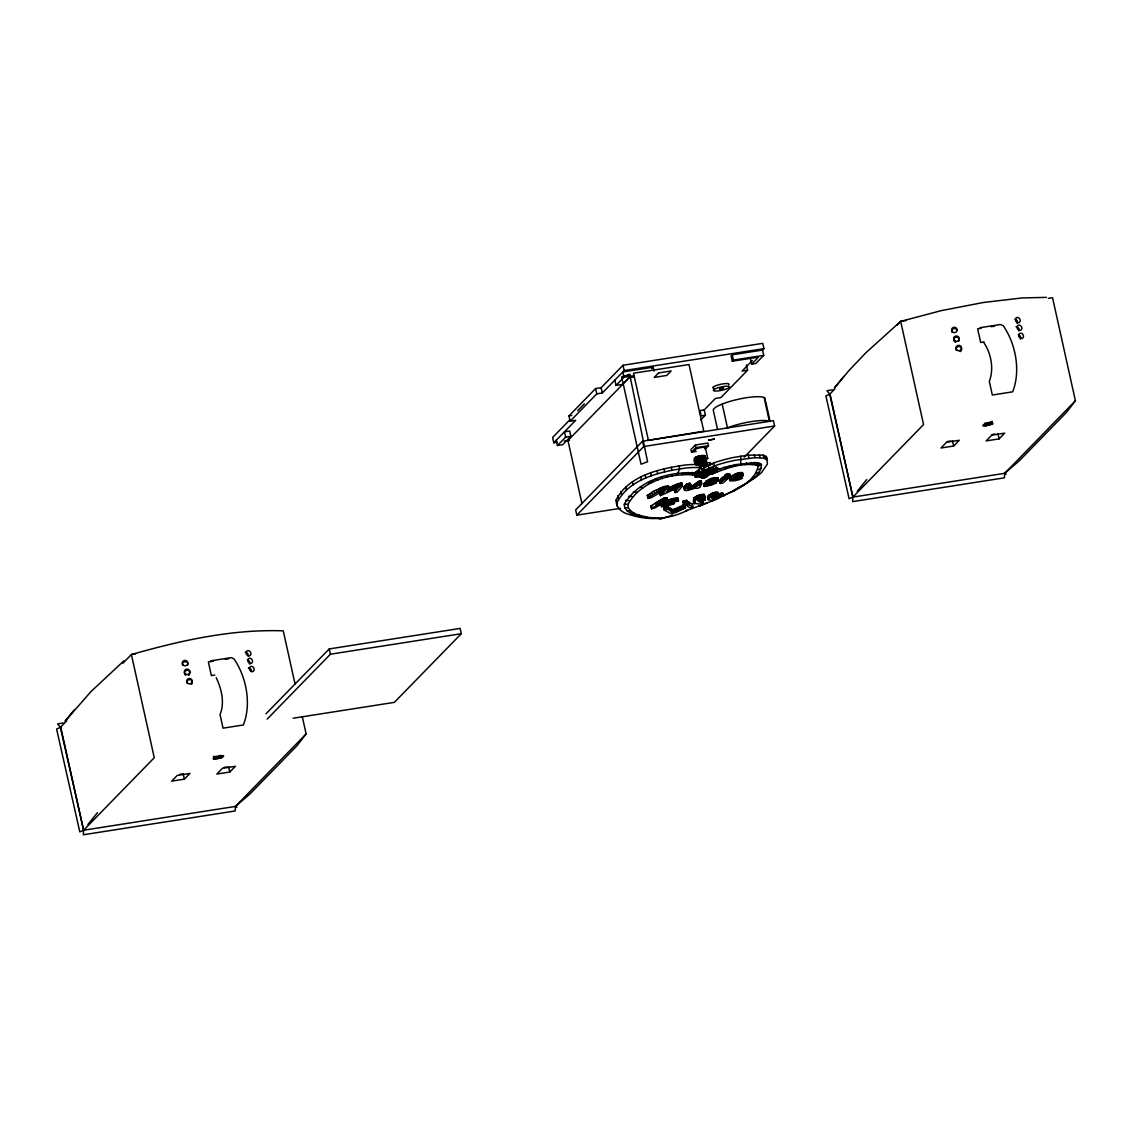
<?xml version="1.0" encoding="UTF-8"?>
<svg xmlns="http://www.w3.org/2000/svg" width="1132" height="1132" viewBox="0 0 1132 1132"><rect width="100%" height="100%" fill="white"/><g stroke="black" fill="none" stroke-linecap="round" stroke-linejoin="round"><path stroke-width="1.5" d="M704.146 504.136L685.709 510.914L687.393 510.32C669.069 519.588 648.919 521.031 629.42 514.565C622.317 512.966 615.567 507.716 616.232 499.806C628.699 475.313 660.041 468.662 685.129 465.026A34.88 7.075 -12.5 0 1 700.227 465.04L702.76 465.931C707.076 470.827 705.335 484.397 699.038 474.888C701.882 478.595 708.009 478.426 709.156 473.303L710.372 472.836L706.665 475.695M683.502 504.15L687.492 503.315L683.502 504.15L683.148 501.179L686.558 500.924M702.76 465.931L703.821 467.233L713.754 462.917A34.88 7.075 -12.5 0 1 734.314 457.314L748.224 455.135L763.308 455.149L766.916 457.342L767.369 464.063L761.525 472.582L755.95 477.251L734.824 490.439L711.278 501.207C727.352 492.208 753.374 486.548 758.143 466.327L757.365 465.365C739.762 461.686 722.796 470.247 706.637 475.808M747.233 482.133C753.983 479.062 761.496 472.723 761.454 464.686L760.591 463.625L755.412 462.535L735.319 464.644L723.956 467.459L698.515 476.445L700.128 476.94L694.864 476.784L699.222 475.723L699.038 474.888M302.301 716.726L306.107 733.918L235.442 806.423L235.187 810.965L83.329 834.765L83.598 830.223L60.718 727.027M1048.402 298.339L1052.548 297.688L1075.4 400.77L1004.735 473.289L1004.466 477.817L852.622 501.618L852.891 497.09L830.011 393.894M708.448 474.846L709.156 473.303C711.703 472.582 707.995 474.733 706.609 473.728L714.419 465.903A34.88 7.075 -12.5 0 1 734.979 460.314L754.959 457.682L763.973 458.135L767.581 460.328M686.799 501.957L688.199 501.731L692.36 504.334M693.081 506.867C676.596 498.193 694.765 514.65 692.501 504.136M665.234 501.335L672.578 498.703L677.941 498.066L678.266 500.995L669.083 503.259L674.417 503.372L673.582 504.065L661.484 506.598L670.922 504.334L665.984 504.193L665.248 501.221L666.465 504.292M665.828 503.981L673.158 501.349L678.521 500.712M720.023 483.505C722.018 479.19 733.112 475.228 722.626 483.166C715.721 484.284 722.018 475.454 726.348 476.048M700.199 472.907L695.741 472.836L701.189 474.874L702.307 473.657L704.571 477.704L708.59 474.619M707.302 476.289L707.741 475.157L704.132 476.204M740.724 465.28L740.767 456.154M694.241 500.358C689.133 505.282 710.387 504.433 700 502.042C703.014 502.438 707.557 497.627 703.099 497.953M650.858 505.976L663.451 498.349L666.762 497.726L667.371 500.641L654.961 507.9L651.65 508.707L650.858 505.976L652.584 505.863M651.438 508.622L664.031 500.995L667.342 500.372M187.742 665.206C189.44 660.734 181.233 660.409 182.535 664.979M710.372 472.836L709.141 473.883L717.15 471.676L714.419 470.855L708.406 472.879C707.811 476.572 703.496 479.232 700.142 477.081C700.864 474.874 711.547 473.997 706.156 476.43M617.336 506.4L616.898 502.806C629.364 478.312 660.706 471.648 685.794 468.025A34.88 7.075 -12.5 0 1 700.892 468.025L704.486 470.219L714.419 465.903L720.999 470.162M652.159 518.385L655.23 518.187C644.816 516.617 631.217 517.692 624.694 507.688L624.27 504.249C639.339 478.327 675.394 469.058 703.892 474.152L700.227 465.04M646.712 517.027C640.132 515.47 631.996 514.197 628.359 507.73L627.949 504.363C641.122 480.675 673.399 471.337 699.222 475.723M718.438 494.599C731.413 489.689 714.759 503.584 709.297 499.721C703.708 497.443 714.759 489.717 718.339 492.915M708.575 499.226L709.92 497.373L714.745 495.434L719.018 495.321L712.339 498.858L723.334 495.731M668.404 486.647L664.413 486.548L654.126 491.019L647.447 495.42L648.013 498.377L651.211 497.74L663.989 490.269L665.772 490.029L660.465 495.689L678.988 487.199L674.714 492.349L677.12 492.194L682.355 486.321L681.889 483.109L677.884 483.831L668.05 488.317M682.525 485.953L677.134 486.986L666.663 491.967L669.196 488.982L668.602 486.335M729.249 477.959C731.909 475.567 742.988 468.606 743.158 475.511C739.776 476.841 735.432 476.813 732.942 479.911C756.855 473.077 728.032 486.123 729.376 478.228M729.843 480.605L735.503 476.982L743.314 475.298M716.457 482.897L711.321 485.161L704.245 486.392L704.076 483.491L706.142 483.01L706.736 485.656L713.174 483.788L706.665 484.015L707.783 483.067L718.424 480.35L709.821 483.166L716.457 482.897L715.735 480.095M725.81 477.775C721.919 471.945 734.597 473.671 728.881 477.294C723.348 479.19 727.522 475.751 730.239 476.558M683.94 487.185C685.115 484.637 691.666 480.562 690.902 486.321C682.893 492.406 697.411 487.538 698.939 483.987C704.231 481.341 699.59 489.25 696.746 488.317C694.892 486.633 682.78 494.613 684.294 487.623M684.52 489.831L687.789 486.604L691.029 486.137M696.138 465.068C689.6 456.465 699.93 454.852 705.293 455.871M765.274 399.851L764.808 397.728L762.147 396.95A26.843 5.448 -12.5 0 0 726.235 402.582L720.829 404.619A26.843 5.448 -12.5 0 0 713.273 410.18L717.419 428.887M660.465 495.689L659.815 492.915L661.994 490.736L662.574 493.382M703.623 503.471L703.029 500.599L698.699 501.518L697.722 500.174C711.335 496.071 701.967 490.708 693.675 498.405C692.345 501.377 698.189 502.608 693.916 503.528M706.665 484.015C703.368 479.572 720.476 473.841 717.9 480.958M685.016 504.971L685.185 508.155L675.521 512.612L670.922 513.588L664.442 510.235L663.72 507.433L667.555 506.598L672.875 509.725L685.157 505.042L684.124 505.763M664.314 510.079L668.135 509.244L673.455 512.372L685.751 507.688M676.894 475.298L679.695 468.818L679.03 465.832M669.196 488.982C661.711 488.684 653.546 493.877 648.013 498.377M701.005 481.638C698.373 479.275 693.336 487.312 688.879 486.689L689.473 489.335M710.797 470.587L716.641 467.516L706.609 473.728L718.565 468.931L709.014 472.044M722.754 493.085L721.537 494.019M694.27 501.052L699.067 498.122L705.109 497.316M306.107 733.918L297.164 745.563L250.03 793.914L235.442 806.423L83.598 830.223L79.806 831.907L56.6 729.05L60.392 727.367L66.788 720.801M1075.4 400.77L1066.457 412.416L1019.324 460.766L1004.735 473.289L852.891 497.09L849.099 498.759L825.893 395.903L829.685 394.219L834.864 388.899M706.071 477.138L708.66 474.209L705.109 473.049L708.901 468.068L708.236 465.068M745.054 464.728L746.455 462.889M74.556 709.509L65.048 721.24L90.97 691.581L123.954 660.805M87.928 824.436L97.437 812.705M843.849 376.376L834.341 388.092L849.042 370.447L866.291 352.363L900.676 321.389L941.3 310.621L983.439 302.485L1022.04 297.957L1046.463 297.362M857.207 491.288L866.73 479.572M681.846 474.633L683.374 472.78M681.436 484.043L681.889 483.109M674.842 492.448L674.12 489.703L676.299 487.312M122.893 663.253L131.397 654.537C180.653 640.542 231.749 629.01 283.255 630.835L295.07 684.096M184.36 779.156L189.964 773.411L177.285 775.406L171.682 781.151L184.36 779.156L183.2 773.863L179.719 774.415M265.963 713.839L329.256 648.919L460.116 628.416L461.29 633.708L394.361 702.364L293.146 718.226M267.138 719.131L330.431 654.211L461.29 633.708M569.637 420.014L552.614 437.476L553.789 442.768L575.664 420.326L570.146 421.189L568.971 415.897L595.616 388.559L601.134 387.696L623.01 365.254L762.77 343.35L763.944 348.642L762.572 350.057L732.206 354.811L731.102 355.873L732.291 361.221L758.468 357.118L751.634 364.122L750.459 358.83M577.603 410.789L584.423 403.784M570.146 421.189L596.79 393.851L602.309 392.988L624.185 370.546L763.944 348.642M229.796 772.024L235.385 766.293L222.438 768.317L216.849 774.062L229.796 772.024L228.622 766.732M556.279 440.235L557.453 445.527L565.646 437.122L570.853 436.301L569.679 431.009L564.472 431.83L565.646 437.122M614.888 380.083L616.063 385.375L623.987 377.253L634.118 375.668M570.853 436.301L562.661 444.706L557.453 445.527M629.873 376.956L567.953 440.475L581.975 503.74M651.806 368.593L653.178 367.192L654.055 371.169M744.191 457.215L774.613 426L773.439 420.708L642.58 441.225L575.65 509.881L576.811 515.173L620.435 508.339M647.815 440.405L703.793 431.207L689.006 364.518L633.524 373.22L648.311 439.895M576.811 515.173L643.754 446.517L774.613 426M732.291 361.221L733.38 360.103L763.746 355.349L762.572 350.057M704.203 409.925L705.378 415.218L701.189 415.868L700.015 410.576L704.203 409.925L715.424 398.422L720.942 397.558L747.587 370.221L746.413 364.928M752.356 360.528L742.068 371.084L747.587 370.221M700.736 419.986L705.378 415.218M763.746 355.349L755.822 363.471L751.634 364.122M705.179 449.064L708.462 445.711L707.882 443.065L695.317 445.032L690.945 449.517L691.525 452.163L696.237 451.427M691.525 452.163L695.897 447.678L708.462 445.711M699.222 476.487L703.453 477.577L704.26 476.756L704.444 477.605C714.872 472.667 691.369 479.416 705.844 476.997M897.039 325.125L900.676 321.389L906.208 320.526M953.653 446.022L959.257 440.263L946.564 442.258L940.975 448.003L953.653 446.022L952.479 440.73M999.089 438.891L1004.678 433.146L991.731 435.183L986.142 440.914L999.089 438.891L997.915 433.598M704.245 486.392L706.736 485.656M749.299 464.417L751.323 462.535M707.995 496.58L707.415 497.104L708.193 497.189M692.501 474.633L700.892 468.025L705.293 473.883L714.419 465.903L713.754 462.917M703.029 495.292L704.472 494.5M709.849 469.893L714.419 465.903L705.109 473.049L700.892 468.025L702.293 470.671M689.77 474.308L692.317 472.426L688.412 474.35M752.865 464.417L755.412 462.535M992.665 423.835C988.576 419.151 972.827 430.613 992.665 423.835L992.071 421.189M666.762 497.726L665.63 498.703M685.398 474.365L688.228 472.426L683.572 474.506M709.226 480.52L710.273 480.01M704.274 477.322C701.755 478.794 708.009 475.964 706.807 473.94L699.293 476.077L703.368 477.676L706.481 476.713L702.236 477.746L705.505 477.251L703.213 477.294M700.906 477.421C699.477 475.341 711.717 474.152 706 476.713L707.401 475.808M707.571 475.992L704.981 477.591M755.596 464.743L758.553 462.903M666.04 505.608L665.46 502.962L661.909 503.542L660.89 503.952L661.583 506.74M706 476.713L707.316 475.964M748.677 482.147L733.876 490.156M695.19 476.374L694.27 475.256L697.496 473.516L703.892 474.152L698.175 470.417L700.934 471.86M757.365 465.365L760.591 463.625M669.154 488.84L670.682 488.048M708.406 472.879L708.59 473.714L714.419 470.855L709.623 472.072M758.143 466.327L761.454 464.686M712.226 494.189L713.401 493.693M682.469 506.542L683.176 506.202M680.898 507.292L679.865 507.773M708.759 471.86L717.193 467.912L706.609 473.728L718.565 468.931M677.346 508.961L678.662 508.339M757.945 469.766L761.256 468.238M698.883 496.17L700.17 495.632M719.103 496.934L723.518 494.981M756.049 473.615L759.317 472.171M692.586 486.222L694.227 485.501L694.807 488.147M752.469 477.746L755.652 476.402M707.726 473.671L714.419 470.855L707.542 472.836M735.871 474.86L737.116 474.35M713.542 500.386L699.024 506.089L700.708 505.495M740.413 486.732L743.328 485.586M661.838 488.232L663.409 487.623M674.941 509.966L676.059 509.527M732.093 491.472L734.824 490.439M698.699 501.518L698.104 498.872L701.67 497.613L703 503.782M726.107 428.434L731.513 426.396A26.843 5.448 -12.5 0 1 767.425 420.764L770.085 421.543M221.405 757.817C232.315 751.223 198.213 762.204 221.405 757.817L220.811 755.171M722.343 496.325L724.848 495.392M671.488 515.626L672.847 515.131L660.395 518.909L657.621 518.3M705.151 503.655L707.274 502.891M669.819 500.103L668.503 500.613L669.762 500.698M736.861 479.36L736.281 476.713L738.644 475.949L739.224 478.595M702.264 500.259L704.925 499.934M629.703 374.423L621.666 376.885L641.037 464.205L647.575 461.743L629.703 374.423L627.977 374.706M709.651 471.931L717.745 469.554M727.437 474.902L729.645 473.912L730.055 476.784M711.858 471.223L718.296 469.341M709.34 472.058L716.641 469.992M712.481 479.26L714.632 478.695M670.993 499.75L673.483 499.141M664.159 487.397L665.192 487.383M708.59 473.714L717.15 471.676M733.734 477.364L735.022 477.067L735.602 479.713M709.141 473.883L715.24 472.596M703.085 470.488L704.486 470.219M665.262 503.655L661.569 504.15M706.637 483.562L703.665 483.746M739.847 473.742L740.583 473.629M653.178 367.192L622.812 371.961L623.987 377.253M634.062 376.857L628.911 377.663L622.345 384.385L616.063 385.375M980.114 327.686L1000.447 324.502L1003.249 325.691C1015.828 344.015 1020.88 370.9 1012.673 391.828L992.325 395.026L989.311 381.385C994.137 369.074 991.165 353.269 983.765 342.487M981.048 328.294L977.652 328.832L980.68 342.458L984.062 341.935M991.207 326.709L994.603 326.172M568.971 415.897L571.731 415.458M832.501 389.832L826.983 390.696L829.685 394.219L852.891 497.09L923.556 424.571L900.676 321.389M553.789 442.768L557.284 442.216M564.274 441.126L569.509 440.306M706.439 463.144L709.707 462.62L712.155 464.219M694.864 476.784L698.741 476.176M947.272 441.537L950.753 440.999M992.028 434.518L994.971 434.051M135.529 653.886L131.397 654.537L154.263 757.718L83.598 830.223L60.392 727.367L57.69 723.843L63.208 722.966M210.821 660.833L231.169 657.635L233.956 658.838C246.535 677.162 251.587 704.047 243.38 724.975L223.032 728.159L220.018 714.533C224.971 702.887 221.476 688.709 216.198 677.658M213.453 661.173L208.359 661.965L211.387 675.606L214.783 675.068M225.31 659.319L228.706 658.782M224.207 767.425L227.15 766.972M713.33 473.53L709.34 474.138L712.82 473.968M703.821 467.233L705.123 467.063L702.548 455.46M705.109 473.049L706.425 472.893M693.336 500.882L694.341 500.981M682.921 501.504L683.94 501.731L684.52 504.377M647.334 495.604L648.325 495.745M708.024 481.51L705.943 481.171M660.536 493.071L659.815 492.915M636.283 515.527L639.707 515.4M719.329 480.746L720.419 480.902M630.736 513.362L634.274 513.277M626.845 510.744L630.482 510.716M694.27 475.256L700.085 475.298L701.005 474.039L704.444 477.605M624.694 507.688L628.359 507.73M674.12 489.703L675.026 489.887L675.62 492.533M699.802 476.742L701.062 476.784M624.27 504.249L627.949 504.363M704.146 477.803L701.684 477.336M625.586 500.429L629.25 500.627M645.962 517.536L661.711 518.597M683.36 501.759L684.11 504.405M628.642 496.297L632.236 496.594M633.396 491.896L636.877 492.293M699.633 472.681L696.138 472.2L703.892 474.152L697.496 471.011L700.312 472.086M639.792 487.269L643.146 487.765M647.688 482.529L650.801 483.138M695.798 472.497L703.892 474.152L696.817 471.605L699.972 472.384M725.216 475.129L726.588 477.846M727.225 468.266L723.956 467.459L725.456 468.719M722.499 492.887L723.15 496M655.187 479.232L657.918 480.053L655.753 479.02M651.325 480.746L654.055 481.553M664.753 507.886L663.72 507.433M703.708 473.317L705.151 474.11M1004.735 473.289L1006.178 474.138M703.453 477.577L704.67 476.997M235.442 806.423L236.885 807.286M693.675 498.405L694.624 499.523M700.085 475.298L697.496 473.516L702.491 474.492L702.307 473.657L701.515 474.987L699.887 474.464L700.142 475.553L699.463 474.676M729.532 465.945L731.286 467.162M660.876 477.35L662.362 478.595M694.468 458.177L696.675 465.224M666.437 475.836L667.229 477.28M957.092 330.332C956.215 326.738 950.314 328.789 951.927 332.171M703.014 473.487L703.283 474.492M991.222 421.613L991.802 424.259M990.104 422.038L990.698 424.684M988.802 422.42L989.396 425.066M987.401 422.76L987.995 425.406M986 423.028L986.595 425.674M984.698 423.184L985.279 425.83M765.657 401.563L769.802 420.269M764.128 397.53L769.406 421.345M765.855 456.04L766.52 459.04M763.308 455.149L763.973 458.135M759.402 454.682L760.067 457.682M732.206 354.811L733.38 360.103M754.294 454.682L754.959 457.682M748.224 455.135L748.889 458.135M742.535 472.483L743.158 475.511M741.941 472.454L742.748 475.78M741.05 472.568L741.644 475.214M739.918 472.766L740.512 475.412M740.031 475.482L740.611 478.128M738.757 473.035L739.946 478.355M737.682 473.346L738.276 475.992M722.202 404.096L727.494 427.91M737.484 476.346L738.078 478.992M736.239 473.827L736.833 476.473M734.909 474.336L735.503 476.982M732.616 475.383L733.196 478.029M730.862 476.388L731.442 479.034M728.937 473.841L729.517 476.487M729.73 477.251L730.324 479.897M728.598 473.813L729.178 476.459M729.39 477.633L729.97 480.874M728.258 473.827L728.852 476.473M727.89 473.883L728.47 476.53M727.268 474.039L727.862 476.685M726.546 474.251L727.126 476.897M725.669 474.648L726.829 479.36M725.824 476.119L726.419 478.765M725.315 474.916L726.022 477.831M725.216 476.232L725.81 478.878M724.48 476.416L725.06 479.062M723.956 476.586L724.537 479.232M723.631 476.728L724.084 479.459M722.57 477.69L723.164 480.336M721.608 478.567L722.188 481.213M720.702 479.402L721.282 482.048M719.966 480.081L720.56 482.727M719.811 480.916L720.391 483.562M722.358 492.859L722.952 495.505M722.004 492.859L722.584 495.505M717.914 477.817L718.495 480.463M721.381 493.014L721.961 495.66M717.844 477.704L718.424 480.591M717.575 477.662L718.226 480.775M720.603 493.34L721.197 495.986M716.697 477.718L717.292 480.364M719.895 493.764L720.476 496.41M715.523 477.902L716.117 480.548M719.259 494.16L719.853 496.807M718.254 492.505L718.919 495.561M715.339 480.039L715.919 482.685M717.801 492.363L719.018 497.245M714.334 478.143L715.226 481.341M714.674 480.053L715.254 482.699M716.881 492.321L717.971 497.712M709.707 462.62L710.288 465.266M713.174 478.397L714.377 482.77M715.665 492.462L716.245 495.108M705.406 447.791L707.755 458.375M712.085 478.695L712.679 481.341M711.038 479.034L711.618 481.68M714.165 492.788L714.745 495.434M714.816 495.943L715.41 498.589M705.66 457.526L707.5 465.818M705.095 455.616L707.316 466.143M704.543 455.446L706.75 465.393M709.948 479.402L710.528 482.048M712.424 493.311L713.004 495.958M703.68 455.404L706.255 467.007M708.462 479.911L709.057 482.557M711.42 493.679L712 496.325M710.585 494.033L711.165 496.679M707.203 480.421L707.783 483.067M701.246 455.616L705.293 473.883M706.297 480.859L706.877 483.505M709.325 494.726L709.92 497.373M699.845 455.885L702.052 465.832M708.547 495.349L709.141 497.995M705.66 483.095L706.255 485.741M705.335 483.152L705.915 485.798M708.137 495.901L708.717 498.547M705.066 483.18L705.66 485.826M707.981 496.311L708.561 498.957M704.797 483.237L705.392 485.883M707.698 497.189L708.278 499.835M698.444 456.224L700.651 466.172M704.444 483.336L705.024 485.982M707.585 496.792L708.009 499.75M704.076 483.491L704.656 486.137M695.317 445.032L695.897 447.678M703.779 483.633L704.529 486.491M697.142 456.606L699.35 466.554M696.024 457.031L697.864 465.323M701.203 480.944L701.882 483.803M704.302 494.868L704.882 497.514M704.132 494.387L704.712 497.033M700.835 480.874L701.415 483.52M703.807 494.359L704.387 497.005M704.203 497.174L704.896 500.075M695.175 457.455L697.015 465.747M700.213 480.93L700.807 483.576M703.368 494.387L704.585 500.245M694.652 457.837L696.109 464.474M703.552 497.118L704.132 499.764M699.392 481.072L699.972 483.718M703 497.217L703.595 499.863M702.236 494.514L702.816 497.16M702.378 497.387L702.958 500.033M699.293 484.51L699.732 487.496M702.802 500.981L703.397 503.627M698.359 481.341L698.939 483.987M701.076 494.741L701.656 497.387M697.878 481.652L698.458 484.298M697.326 482.289L697.92 484.935M700.765 497.938L701.359 500.585M696.972 482.657L697.567 485.303M699.845 495.052L700.425 497.698M699.972 498.236L700.567 500.882M696.435 483.18L697.015 485.826M698.486 495.476L699.067 498.122M699.18 498.547L699.76 501.193M695.713 483.76L696.307 486.406M698.288 498.858L698.883 501.504M694.85 484.312L695.43 486.958M697.383 495.873L697.977 498.519M694.341 484.595L694.921 487.241M696.463 496.255L697.043 498.901M693.35 485.09L693.944 487.736M695.062 497.005L695.642 499.651M692.006 485.685L692.6 488.331M694.157 497.726L694.751 500.372M694.128 499.198L694.723 501.844M693.774 498.816L694.836 503.004M690.265 483.336L690.902 486.321M689.982 483.336L690.577 485.982M693.944 501.037L694.524 503.683M690.463 486.251L691.044 488.897M693.534 500.655L694.199 503.669M689.572 483.392L690.166 486.038M689.006 483.491L689.6 486.137M689.657 486.491L690.251 489.137M688.468 483.576L689.063 486.222M688.001 483.675L688.383 486.378M687.506 483.831L688.086 486.477M688.129 486.774L688.723 489.42M687.195 483.958L687.789 486.604M686.968 484.114L688.214 489.378M686.685 484.383L687.265 487.029M686.289 484.751L686.869 487.397M685.751 485.26L686.332 487.906M688.85 502.056L689.43 504.702M685.058 485.925L685.638 488.571M684.733 486.194L685.327 488.84M688.199 501.731L688.794 504.377M684.379 486.534L684.973 489.18M687.832 501.731L688.426 504.377M684.082 486.873L684.605 490.071M686.912 500.5L687.931 504.462M686.799 500.443L687.492 503.315M686.572 500.386L687.379 504.603M686.105 500.372L686.685 503.018M681.662 482.982L682.242 485.628M685.412 500.514L685.992 503.16M681.195 482.968L681.775 485.614M684.902 500.585L685.865 505.339M680.459 483.067L681.04 485.713M684.464 500.669L685.058 503.315M684.082 500.768L684.662 503.415M684.718 504.9L685.313 507.546M683.615 500.952L684.209 503.599M684.436 504.872L685.016 507.518M684.068 504.886L684.648 507.532M679.214 483.392L679.794 486.038M683.148 501.179L683.785 504.363M683.629 504.971L684.209 507.617M683.134 505.098L683.728 507.744M682.851 505.212L683.445 507.858M677.884 483.831L678.464 486.477M682.539 505.353L683.134 507.999M676.54 484.34L677.134 486.986M681.011 506.117L681.591 508.763M675.28 484.864L675.861 487.51M680.12 506.556L680.7 509.202M671.219 467.205L671.884 470.205M677.785 497.981L678.464 500.853M677.686 498.349L678.266 500.995M679.568 506.825L680.148 509.471M674.177 485.345L674.771 487.991M677.077 497.967L677.658 500.613M679.03 507.094L679.61 509.74M674.559 489.873L675.153 492.519M673.342 485.741L673.936 488.387M676.002 498.08L676.582 500.726M673.002 485.897L673.582 488.543M677.728 507.73L678.309 510.376M674.856 498.25L675.436 500.896M672.068 486.35L672.649 488.996M676.243 508.424L676.837 511.07M673.696 498.448L674.29 501.094M670.809 486.958L671.389 489.604M673.823 500.726L674.417 503.372M673.582 500.613L674.163 503.259M672.578 498.703L673.653 503.216M674.729 509.075L675.323 511.721M669.422 487.637L670.003 490.283M672.323 500.585L672.917 503.231M671.432 499L672.012 501.646M668.418 486.081L668.998 489.293M673.328 509.612L673.908 512.258M664.003 468.832L664.668 471.832M667.795 485.982L668.389 488.628M672.875 509.725L673.455 512.372M672.535 509.725L673.13 512.372M670.215 499.353L670.795 502M666.819 486.038L667.399 488.684M671.998 509.556L672.578 512.202M671.46 509.287L672.04 511.933M671.106 509.089L671.701 511.735M665.545 486.251L666.125 488.897M668.573 499.806L669.168 502.452M670.215 508.494L670.795 511.14M669.408 507.858L669.988 510.504M664.413 486.548L664.993 489.194M666.776 497.995L667.668 502.948M668.602 507.221L669.196 509.867M667.512 502.537L668.106 505.183M666.069 497.641L666.932 500.952M663.126 486.958L663.72 489.604M667.555 506.598L668.305 509.301M667.286 506.542L667.88 509.188M665.941 500.74L666.522 503.386M666.79 506.499L667.371 509.145M663.012 489.774L663.607 492.42M664.668 497.924L665.262 500.57M665.347 501.08L665.984 504.193M661.824 487.439L662.404 490.085M666.168 506.528L666.748 509.174M664.031 498.122L664.611 500.768M665.46 506.627L666.04 509.273M663.451 498.349L664.031 500.995M657.055 470.728L657.72 473.728M660.579 487.934L661.159 490.58M664.696 506.839L665.291 509.485M661.017 491.628L661.612 494.274M663.536 503.301L664.13 505.947M662.22 499.099L662.8 501.745M664.159 507.051L664.753 509.697M663.083 503.372L663.677 506.018M663.833 507.249L664.442 510.235M659.489 488.387L660.083 491.033M662.786 503.4L663.366 506.046M660.126 492.505L660.706 495.151M662.545 503.415L663.126 506.061M659.928 492.717L660.508 495.363M662.291 503.443L662.885 506.089M658.683 488.727L659.263 491.373M660.961 499.82L661.555 502.467M661.909 503.542L662.503 506.188M661.484 503.683L662.064 506.329M661.102 503.825L661.696 506.471M660.267 500.217L660.847 502.863M659.376 500.726L659.956 503.372M656.39 489.816L656.985 492.462M658.371 501.278L658.966 503.924M657.367 501.858L657.961 504.504M650.659 472.794L651.325 475.794M654.126 491.019L654.706 493.665M656.418 502.41L657.013 505.056M642.58 441.225L643.754 446.517M655.64 502.877L656.22 505.523M651.975 492.25L652.556 494.896M623.01 365.254L624.185 370.546M650.065 493.453L650.645 496.099M645.141 474.959L645.806 477.959M648.509 494.543L649.103 497.189M651.013 505.735L651.65 508.707M647.759 495.788L648.339 498.434M647.447 495.42L648.028 498.066M640.726 477.11L641.391 480.11M632.42 482.119L633.085 485.119M625.741 486.944L626.406 489.944M601.134 387.696L602.309 392.988M620.789 491.529L621.454 494.528M595.616 388.559L596.79 393.851M617.605 495.83L618.27 498.83M616.232 499.806L616.898 502.806M329.256 648.919L330.431 654.211M219.509 755.568L220.103 758.214M218.108 755.907L218.702 758.553M216.707 756.162L217.302 758.808M215.405 756.332L215.986 758.978M214.273 756.388L214.868 759.034M213.41 756.332L214.005 758.978M735.319 464.644L735.489 466.228M672.224 474.534L672.252 476.148M189.539 674.403A2.773 2.703 -5.8 0 1 188.478 675.351M185.719 675.238A2.773 2.703 -5.8 0 1 185.167 674.771M184.757 674.205A2.773 2.703 -5.8 0 1 186.624 670.3A2.773 2.703 -5.8 0 1 189.978 673.073M186.851 682.907A2.773 2.703 -5.8 0 1 189.695 679.61A2.773 2.703 -5.8 0 1 192.199 683.134M191.888 683.77A2.773 2.703 -5.8 0 1 191.421 684.308M248.375 667.908A2.773 2.278 60.2 0 1 251.375 671.616M247.356 659.815A2.773 2.278 60.2 0 1 249.521 664.074M245.205 652.173A2.773 2.278 60.2 0 1 248.106 655.966M954.05 341.057A2.773 2.703 -5.8 0 1 956.639 337.095A2.773 2.703 -5.8 0 1 958.832 341.27M955.663 342.388A2.773 2.703 -5.8 0 1 955.012 342.09M956.384 350.425A2.773 2.703 -5.8 0 1 958.988 346.463A2.773 2.703 -5.8 0 1 961.181 350.637M960.714 351.175A2.773 2.703 -5.8 0 1 960.12 351.585M1018.291 334.789A2.773 2.278 60.2 0 1 1020.441 339.062M1016.027 326.653A2.773 2.278 60.2 0 1 1018.814 330.94M1015.121 319.068A2.773 2.278 60.2 0 1 1017.144 323.412M695.303 450.494A5.533 1.118 -12.5 0 1 700.015 447.777A5.533 1.118 -12.5 0 1 704.67 448.527M705.066 457.951A5.533 1.118 -12.5 0 1 706.156 459.521M728.739 384.753A8.306 1.684 -12.5 0 0 723.942 383.734A8.306 1.684 -12.5 0 0 713.839 386.62L713.047 387.215A8.306 1.684 -12.5 0 0 713.896 388.333M711.703 497.811L715.707 496.099L711.703 497.811M708.575 440.136L714.405 439.089L708.575 440.136M658.612 372.923L654.239 377.409L666.805 375.442L671.163 370.956L658.612 372.923M719.641 388.842L723.504 388.234L719.641 388.842M714.419 389.267L713.627 389.861A8.306 1.684 -12.5 0 0 722.938 390.016A8.306 1.684 -12.5 0 0 728.088 386.224A8.306 1.684 -12.5 0 0 714.419 389.267M717.745 468.323L706.609 473.728L717.745 468.323M183.412 665.291A2.773 2.703 -5.8 0 0 187.799 663.394A2.773 2.703 -5.8 0 0 183.95 660.621A2.773 2.703 -5.8 0 0 183.412 665.291M185.606 674.106A2.773 2.703 -5.8 0 0 189.865 671.941A2.773 2.703 -5.8 0 0 185.832 669.422A2.773 2.703 -5.8 0 0 185.606 674.106M187.954 683.473A2.773 2.703 -5.8 0 0 192.214 681.308A2.773 2.703 -5.8 0 0 188.181 678.79A2.773 2.703 -5.8 0 0 187.954 683.473M246.125 652.768A2.773 2.278 60.2 0 0 249.705 655.753A2.773 2.278 60.2 0 0 249.762 651.24A2.773 2.278 60.2 0 0 246.125 652.768M247.752 660.48A2.773 2.278 60.2 0 0 251.417 663.324A2.773 2.278 60.2 0 0 251.304 658.782A2.773 2.278 60.2 0 0 247.752 660.48M249.38 668.587A2.773 2.278 60.2 0 0 253.03 671.446A2.773 2.278 60.2 0 0 252.945 666.904A2.773 2.278 60.2 0 0 249.38 668.587M952.705 332.143A2.773 2.703 -5.8 0 0 957.092 330.261A2.773 2.703 -5.8 0 0 953.243 327.488A2.773 2.703 -5.8 0 0 952.705 332.143M954.899 340.973A2.773 2.703 -5.8 0 0 959.158 338.808A2.773 2.703 -5.8 0 0 955.125 336.275A2.773 2.703 -5.8 0 0 954.899 340.973M957.233 350.34A2.773 2.703 -5.8 0 0 961.507 348.175A2.773 2.703 -5.8 0 0 957.474 345.642A2.773 2.703 -5.8 0 0 957.233 350.34M1015.418 319.62A2.773 2.278 60.2 0 0 1018.998 322.62A2.773 2.278 60.2 0 0 1019.055 318.092A2.773 2.278 60.2 0 0 1015.418 319.62M1017.045 327.346A2.773 2.278 60.2 0 0 1020.696 330.19A2.773 2.278 60.2 0 0 1020.597 325.634A2.773 2.278 60.2 0 0 1017.045 327.346M1018.673 335.44A2.773 2.278 60.2 0 0 1022.323 338.312A2.773 2.278 60.2 0 0 1022.238 333.756A2.773 2.278 60.2 0 0 1018.673 335.44"/></g></svg>
